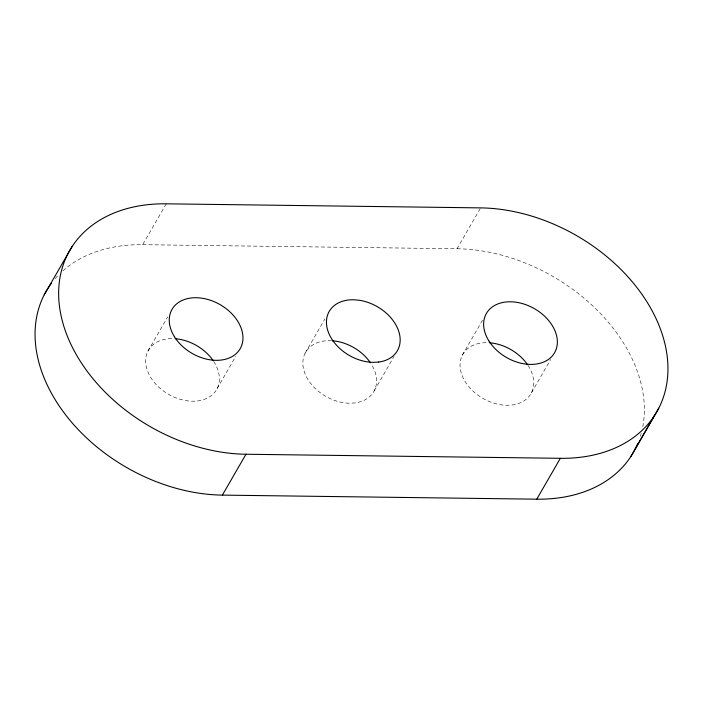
<?xml version="1.0" encoding="UTF-8"?>
<svg xmlns="http://www.w3.org/2000/svg" width="703" height="703" viewBox="0 0 703 703"><rect width="100%" height="100%" fill="white"/><g stroke="black" fill="none" stroke-linecap="round" stroke-linejoin="round"><path stroke-width="0.53" stroke-dasharray="3.52 2.64" d="M62.927 270.769A157.41 112.471 30 0 1 142.647 244.688L166.251 203.817M147.938 351.131L167.692 316.912M217.086 388.671L235.742 356.351M305.128 353.17L324.883 318.942M374.277 390.71L394.031 356.491M142.647 244.688L457.02 248.757L480.624 207.886M462.319 355.2L482.627 320.032M531.459 392.749L550.669 359.47M331.623 340.788L329.733 340.639A39.35 28.12 30 0 0 304.206 371.483A39.35 28.12 30 0 0 349.663 403.241L355.094 402.924A39.35 28.12 30 0 0 370.903 363.486M213.712 361.456A39.35 28.12 30 0 1 198.492 400.815A39.35 28.12 30 0 1 147.692 371.36A39.35 28.12 30 0 1 174.414 338.67M457.02 248.757A157.41 112.471 30 0 1 642.806 426.58M641.233 433.417A157.41 112.471 30 0 1 640.389 436.282M528.094 365.525A39.35 28.12 30 0 1 512.865 404.884A39.35 28.12 30 0 1 462.073 375.428A39.35 28.12 30 0 1 488.796 342.739M55.212 278.555A157.41 112.471 30 0 1 58.577 274.908"/><path stroke-width="1.05" d="M44.219 294.821L72.26 246.314M51.486 283.168A157.41 112.471 30 0 0 68.209 418.144A157.41 112.471 30 0 0 222.376 495.114L245.98 454.243L560.353 458.312A157.41 112.471 30 0 0 662.463 334.936A157.41 112.471 30 0 0 480.624 207.886L166.251 203.817A157.41 112.471 30 0 0 64.131 327.185A157.41 112.471 30 0 0 245.98 454.243M222.376 495.114L536.749 499.183L560.353 458.312M630.74 456.686L654.344 415.816M635.187 449.059L658.781 408.179M332.572 340.867L335.41 341.096A39.35 28.12 30 0 1 370.376 362.704M637.674 443.707A157.41 112.471 30 0 1 536.749 499.183M489.736 342.8A39.35 28.12 30 0 1 527.566 364.734M175.363 338.732A39.35 28.12 30 0 1 213.185 360.665M378.697 362.054L373.267 362.361A39.35 28.12 30 0 1 327.809 330.603A39.35 28.12 30 0 1 353.337 299.759L359.013 300.216A39.35 28.12 30 0 1 398.794 331.517A39.35 28.12 30 0 1 378.697 362.054M174.406 336.684A39.35 28.12 30 0 0 238.255 351.482A39.35 28.12 30 0 0 205.671 298.907A39.35 28.12 30 0 0 174.406 336.684M488.787 340.753A39.35 28.12 30 0 0 552.637 355.56A39.35 28.12 30 0 0 520.053 302.975A39.35 28.12 30 0 0 488.787 340.753"/></g></svg>
